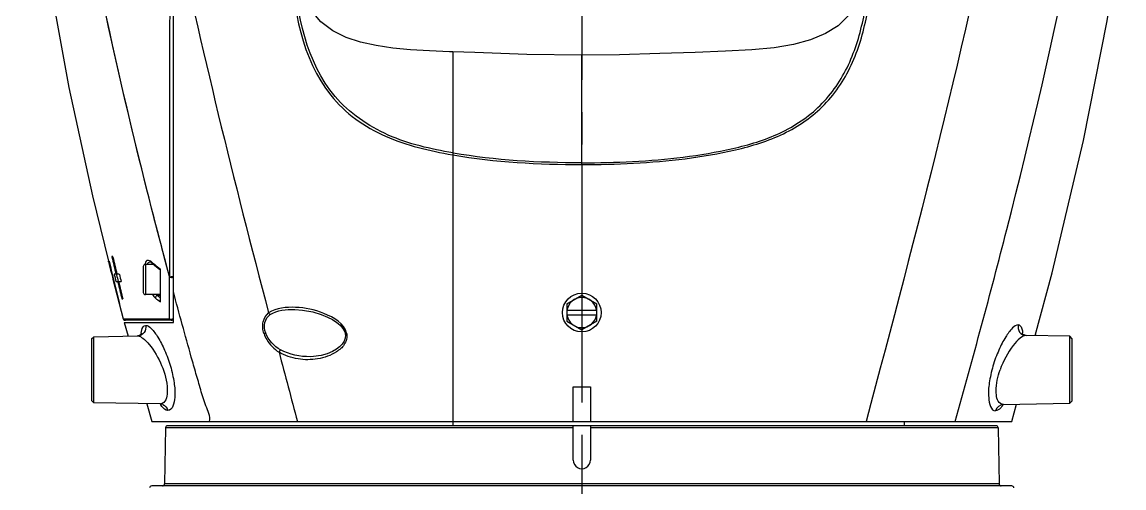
# Model space of a CAD drawing. Header units: millimetres. Extents: x 5828 to 6704, y 123 to 421.
# Drawn here: x 6334.37 to 6347.18, y 235.6 to 241.01 of the extents above; entities that cross this region are included whole.
import ezdxf

# ---------------------------------------------------------------- set-up
doc = ezdxf.new("R2010")
doc.units = ezdxf.units.MM
doc.linetypes.add('CENTER', pattern=[0.6, 0.375, -0.075, 0.075, -0.075])
doc.layers.add('中心线', color=7, linetype='Continuous')
doc.layers.add('外形图', color=7, linetype='Continuous')

msp = doc.modelspace()

# ---------------------------------------------------------------- linework, layer by layer
at = {"layer": '中心线', "linetype": 'CENTER', "ltscale": 5}
msp.add_line((6340.876, 281.2143), (6340.876, 224.7506), dxfattribs=at)
at = {"layer": '外形图', "linetype": 'ByBlock'}
for p, q in [((6336.126, 237.5193), (6336.126, 249.8323)), ((6339.376, 240.6659), (6339.376, 236.3688)), ((6339.376, 240.6656), (6339.376, 236.3193)), ((6340.876, 239.376), (6340.876, 240.6257)), ((6339.3714, 239.4693), (6339.376, 239.4685)), ((6339.379, 239.4899), (6339.376, 239.4905)), ((6340.876, 239.3556), (6340.876, 239.376)), ((6340.876, 239.3556), (6340.876, 237.8593)), ((6335.3709, 238.2317), (6335.3708, 238.2317)), ((6335.3708, 238.2317), (6335.3709, 238.2317)), ((6335.3726, 238.2252), (6335.3709, 238.2317)), ((6335.3755, 238.2339), (6335.3772, 238.2266)), ((6335.3756, 238.2337), (6335.379, 238.2337)), ((6335.4108, 238.2848), (6335.4114, 238.2824)), ((6335.4225, 238.2809), (6335.4216, 238.2848)), ((6335.4231, 238.2786), (6335.4225, 238.2809)), ((6335.867, 238.2191), (6335.8778, 238.2113)), ((6335.4026, 238.1093), (6335.4076, 238.0894)), ((6335.4091, 238.1092), (6335.4027, 238.1093)), ((6335.4076, 238.0894), (6335.4098, 238.0808)), ((6335.4124, 238.0954), (6335.4089, 238.0952)), ((6335.776, 238.1693), (6335.776, 237.8693)), ((6335.898, 238.1943), (6335.801, 238.1943)), ((6335.801, 238.1943), (6335.801, 237.8443)), ((6335.8779, 238.2112), (6335.8778, 238.2113)), ((6335.9502, 238.1516), (6335.976, 238.1311)), ((6335.976, 237.7581), (6335.976, 238.1391)), ((6335.4098, 238.0808), (6335.4169, 238.0523)), ((6335.4239, 238.0237), (6335.5439, 237.5629)), ((6335.4436, 238.0823), (6335.4374, 238.0823)), ((6335.4374, 238.0823), (6335.4391, 238.0752)), ((6335.469, 238.0821), (6335.4582, 238.0823)), ((6335.4582, 237.9956), (6335.4789, 237.9956)), ((6335.4637, 238.0819), (6335.4654, 238.0748)), ((6335.4895, 237.9958), (6335.4788, 237.9956)), ((6335.4789, 237.9956), (6335.4794, 237.9932)), ((6335.4794, 237.9932), (6335.481, 237.9866)), ((6335.4911, 237.989), (6335.4895, 237.9956)), ((6335.4995, 238.0761), (6335.4981, 238.0823)), ((6336.0791, 238.0498), (6336.0788, 237.563)), ((6336.0791, 238.0498), (6336.0802, 238.0544)), ((6335.976, 237.8443), (6335.801, 237.8443)), ((6335.976, 237.8342), (6335.9393, 237.833)), ((6340.701, 237.7354), (6340.876, 237.8364)), ((6340.876, 237.8364), (6341.051, 237.7354)), ((6335.5011, 237.7401), (6335.4988, 237.7401)), ((6340.701, 237.7354), (6340.701, 237.5333)), ((6341.051, 237.5333), (6341.051, 237.7354)), ((6340.701, 237.6643), (6341.051, 237.6643)), ((6341.051, 237.6043), (6340.701, 237.6043)), ((6335.5439, 237.5629), (6336.0788, 237.563)), ((6335.5555, 237.5193), (6335.5989, 237.3601)), ((6335.5556, 237.5193), (6336.126, 237.5193)), ((6336.101, 237.5443), (6335.5685, 237.5443)), ((6340.701, 237.5333), (6340.876, 237.4322)), ((6341.051, 237.5333), (6340.876, 237.4322)), ((6335.176, 237.3282), (6335.2006, 237.3532)), ((6335.176, 237.3282), (6335.176, 236.6105)), ((6335.2006, 237.3532), (6335.7106, 237.3621)), ((6335.2006, 236.5855), (6335.2006, 237.3532)), ((6335.7116, 237.3621), (6335.7106, 237.3621)), ((6338.1193, 237.4093), (6338.1256, 237.3881)), ((6338.1256, 237.3881), (6338.1276, 237.3751)), ((6340.876, 237.4093), (6340.876, 236.7695)), ((6346.042, 237.3682), (6346.043, 237.3682)), ((6346.551, 237.3593), (6346.043, 237.3682)), ((6346.576, 237.3338), (6346.551, 237.3593)), ((6346.551, 236.5794), (6346.551, 237.3593)), ((6346.576, 237.3338), (6346.576, 236.6048)), ((6340.776, 236.7693), (6340.976, 236.7693)), ((6340.776, 236.3693), (6340.776, 236.7693)), ((6340.976, 236.7693), (6340.976, 236.3693)), ((6335.2006, 236.5855), (6335.176, 236.6105)), ((6335.972, 236.572), (6335.2006, 236.5855)), ((6335.8177, 236.5747), (6335.8763, 236.3688)), ((6345.7778, 236.5659), (6346.551, 236.5794)), ((6345.8759, 236.3693), (6345.9302, 236.5685)), ((6346.551, 236.5794), (6346.576, 236.6048)), ((6335.8762, 236.3688), (6339.376, 236.3688)), ((6336.0352, 236.2948), (6336.0238, 235.6439)), ((6340.7761, 236.2948), (6336.0352, 236.2948)), ((6345.6918, 236.3193), (6336.0602, 236.3193)), ((6339.376, 236.3693), (6345.8759, 236.3693)), ((6340.776, 235.9195), (6340.776, 236.3193)), ((6345.7168, 236.2948), (6340.9759, 236.2948)), ((6340.976, 236.3193), (6340.976, 235.9195)), ((6344.626, 236.3693), (6344.626, 236.3193)), ((6345.7168, 236.2948), (6345.7282, 235.6439)), ((6345.8764, 235.6193), (6335.8756, 235.6193)), ((6345.7282, 235.6439), (6336.0238, 235.6439))]:
    msp.add_line(p, q, dxfattribs=at)
for points in [[(6334.3666, 244.3984), (6334.4087, 243.788), (6334.5432, 242.4842), (6334.7076, 241.3627), (6334.9118, 240.253), (6335.1862, 238.9929), (6335.3708, 238.2317)], [(6346.1478, 237.3663), (6346.3467, 238.0955), (6346.7108, 239.6351), (6346.9867, 241.0269), (6347.1807, 242.2689)], [(6344.0809, 241.2413), (6343.9778, 241.0872), (6343.856, 240.97), (6343.7111, 240.8779), (6343.5373, 240.8054), (6343.3385, 240.752), (6343.1134, 240.7146), (6342.8533, 240.6892), (6342.5485, 240.6722), (6342.1937, 240.6597), (6341.7835, 240.6462), (6341.3125, 240.6304), (6340.876, 240.6257)], [(6339.376, 240.6656), (6339.3367, 240.667), (6339.1041, 240.6768), (6338.8834, 240.6903), (6338.6766, 240.7099), (6338.484, 240.7382), (6338.3039, 240.7784), (6338.1368, 240.8341), (6337.982, 240.9109), (6337.8418, 241.0161), (6337.7207, 241.1582)], [(6340.876, 240.6257), (6340.2379, 240.6362), (6339.631, 240.6575), (6339.376, 240.6656)], [(6335.8556, 238.2235), (6335.8567, 238.2234), (6335.867, 238.2191)], [(6335.8779, 238.2112), (6335.908, 238.186), (6335.9502, 238.1516)], [(6337.2517, 237.6123), (6337.2452, 237.6167), (6337.2393, 237.6226), (6337.2343, 237.6298)], [(6337.5371, 237.6703), (6337.6267, 237.6641), (6337.7479, 237.6421), (6337.8444, 237.6134), (6337.9194, 237.5827), (6337.9767, 237.5528), (6338.0255, 237.5205), (6338.0659, 237.4862), (6338.0977, 237.4492), (6338.1193, 237.4093)], [(6335.5439, 237.5629), (6335.5475, 237.555), (6335.5565, 237.5472), (6335.568, 237.5443)], [(6335.5988, 237.3607), (6335.5983, 237.3606), (6335.5902, 237.36)], [(6335.7622, 237.3885), (6335.7631, 237.3914), (6335.7561, 237.3818), (6335.729, 237.3651), (6335.7116, 237.3621)], [(6338.1276, 237.3751), (6338.1259, 237.3379), (6338.1129, 237.3013), (6338.0903, 237.2672), (6338.0599, 237.2361), (6338.023, 237.2082), (6337.9764, 237.1815), (6337.9158, 237.1562), (6337.8433, 237.1359), (6337.7553, 237.1232), (6337.7172, 237.1215)], [(6346.042, 237.3682), (6346.0267, 237.3706), (6346.0021, 237.3836), (6345.9923, 237.3947)], [(6346.1639, 237.366), (6346.1601, 237.3662), (6346.1486, 237.3692)], [(6337.3725, 237.2003), (6337.3652, 237.193), (6337.3591, 237.1836), (6337.3548, 237.173)], [(6335.9719, 236.572), (6335.9872, 236.5693), (6335.9901, 236.5682)], [(6345.7734, 236.575), (6345.7612, 236.5626), (6345.7656, 236.564), (6345.7778, 236.5659)]]:
    msp.add_lwpolyline(points, dxfattribs=at)
msp.add_circle((6340.876, 237.6343), 0.225, dxfattribs=at)
for centre, radius, start, end in [((6369.2729, 246.7081), 34.9456, 194.04873, 194.2699), ((6373.9203, 247.52), 39.6445, 193.54722, 194.28207), ((6382.3016, 249.1633), 48.1361, 193.06438, 193.30894), ((6383.5602, 249.4312), 49.4122, 193.0443, 193.27801), ((6338.0003, 240.7402), 3.2957, 229.76515, 229.9929), ((6338.0399, 240.7874), 3.3574, 229.99384, 230.52663), ((6372.4065, 247.2394), 38.1109, 193.88276, 194.43326), ((6335.801, 238.1693), 0.025, 90, 180), ((6338.1478, 240.9193), 3.5278, 230.53442, 232.00213), ((6350.6122, 241.2817), 15.5335, 191.94715, 192.10678), ((6344.824, 240.4299), 9.7029, 194.1841, 194.35767), ((6353.4838, 242.3722), 18.5493, 193.39456, 193.64748), ((6353.4952, 242.3728), 18.535, 193.40803, 193.65846), ((6382.5793, 249.2296), 48.4217, 193.42599, 193.66143), ((6383.9084, 249.5139), 49.7701, 193.38912, 193.62101), ((6376.1241, 247.6215), 41.731, 193.22277, 193.3363), ((6335.801, 237.8693), 0.025, 180, 270), ((6336.3836, 238.36), 0.689, 229.8799, 231.1575), ((6337.65, 239.9558), 2.7627, 231.16372, 232.7039), ((6340.876, 237.6343), 0.175, 9.87089, 170.12911), ((6340.876, 237.6343), 0.175, 189.87089, 350.12911), ((6336.101, 237.5693), 0.025, 270, 0), ((6336.1963, 237.3631), 0.4441, 177.58255, 177.83385), ((6336.1656, 237.3645), 0.4134, 176.36264, 177.59384), ((6338.5497, 233.3705), 4.2442, 108.54481, 108.81956), ((6337.9882, 237.3593), 0.1568, 11.80793, 12.69877), ((6337.9963, 237.3603), 0.1487, 11.22059, 12.07858), ((6345.5932, 237.3698), 0.4087, 2.45977, 3.95988), ((6639.7629, 317.379), 312.8636, 194.85426, 195.006657), ((6335.973, 236.6277), 0.0557, 268.97756, 277.90216), ((6335.9703, 236.4803), 0.0918, 69.60832, 88.98979), ((6336.327, 236.8058), 0.4248, 213.64888, 213.85089), ((6336.3006, 236.7879), 0.393, 213.83288, 215.43974), ((6345.4568, 236.7783), 0.3854, 323.54791, 326.25617), ((6345.4088, 236.8109), 0.4435, 326.20935, 326.85209), ((6336.0602, 236.2943), 0.025, 90, 179), ((6345.6918, 236.2943), 0.025, 1, 90), ((6340.876, 235.9193), 0.1, 179.91679, 0.083), ((6335.8755, 235.5943), 0.025, 90, 178.2299), ((6335.9988, 235.6443), 0.025, 270, 359), ((6345.7532, 235.6443), 0.025, 181, 270), ((6345.8765, 235.5943), 0.025, 1.7701, 90)]:
    msp.add_arc(centre, radius, start, end, dxfattribs=at)
for points, knots in [([(6346.4762, 249.8185), (6346.4772, 247.5411), (6345.9345, 242.9806), (6344.7684, 238.5734), (6344.1831, 236.3693)], [0, 0, 0, 0, 0.4996651, 1, 1, 1, 1]), ([(6334.638, 245.3836), (6334.7027, 244.7696), (6335.0325, 242.2974), (6335.594, 239.8616), (6336.0791, 238.0498)], [0, 0, 0, 0, 0.247642, 1, 1, 1, 1]), ([(6336.0802, 238.0544), (6335.9191, 238.6592), (6335.3051, 241.0737), (6334.839, 243.5313), (6334.6429, 245.3869)], [0, 0, 0, 0, 0.2511764, 1, 1, 1, 1]), ([(6345.2179, 236.3693), (6345.4263, 237.111), (6346.2297, 240.0757), (6346.8701, 243.097), (6347.1126, 245.3869)], [0, 0, 0, 0, 0.2506808, 1, 1, 1, 1]), ([(6336.0849, 242.4236), (6336.0861, 242.0482), (6336.0816, 240.5917), (6336.0794, 239.1354), (6336.0802, 238.0544)], [0, 0, 0, 0, 0.2578034, 1, 1, 1, 1]), ([(6337.4843, 241.7081), (6337.5188, 241.1708), (6337.6457, 240.4371), (6338.2361, 239.8704), (6338.709, 239.6081), (6339.1065, 239.5147), (6339.3714, 239.4693)], [0, 0, 0, 0, 0.5008474, 0.6256466, 0.7499611, 1, 1, 1, 1]), ([(6340.876, 239.3556), (6341.277, 239.3556), (6341.8781, 239.3824), (6342.6632, 239.5135), (6343.2311, 239.6859), (6343.7284, 240.0262), (6344.0542, 240.5373), (6344.212, 241.1183), (6344.2561, 241.5169), (6344.2685, 241.717)], [0, 0, 0, 0, 0.2525641, 0.3774315, 0.5008903, 0.6237436, 0.7479692, 0.8737424, 1, 1, 1, 1]), ([(6339.376, 239.4905), (6339.1204, 239.5356), (6338.6138, 239.6484), (6337.7269, 240.2631), (6337.5622, 241.1079), (6337.5216, 241.6241)], [0, 0, 0, 0, 0.2514594, 0.4983701, 1, 1, 1, 1]), ([(6340.876, 239.376), (6341.2701, 239.376), (6341.8604, 239.4022), (6342.631, 239.5297), (6343.1868, 239.6945), (6343.6759, 240.017), (6344.0054, 240.5058), (6344.1702, 241.0699), (6344.2184, 241.4591), (6344.2328, 241.655)], [0, 0, 0, 0, 0.2537701, 0.3791269, 0.5026271, 0.6247098, 0.7480116, 0.8735185, 1, 1, 1, 1]), ([(6335.3772, 238.2266), (6335.3802, 238.2136), (6335.3889, 238.1745), (6335.3973, 238.1354), (6335.4026, 238.1093)], [0, 0, 0, 0, 0.3355338, 1, 1, 1, 1]), ([(6335.4216, 238.2848), (6335.4198, 238.2848), (6335.4163, 238.2848), (6335.4128, 238.2848), (6335.4111, 238.2848)], [0, 0, 0, 0, 0.5260491, 1, 1, 1, 1]), ([(6335.8598, 238.2329), (6335.848, 238.2405), (6335.8084, 238.2496), (6335.7966, 238.2102), (6335.7934, 238.1932)], [0, 0, 0, 0, 0.4473186, 1, 1, 1, 1]), ([(6335.8715, 238.2242), (6335.8696, 238.2258), (6335.8658, 238.2289), (6335.8618, 238.2316), (6335.8598, 238.2329)], [0, 0, 0, 0, 0.5156459, 1, 1, 1, 1]), ([(6335.8778, 238.2113), (6335.8759, 238.2129), (6335.873, 238.217), (6335.8717, 238.2218), (6335.8715, 238.2242)], [0, 0, 0, 0, 0.5027941, 1, 1, 1, 1]), ([(6335.8201, 238.1955), (6335.8205, 238.1966), (6335.8213, 238.1986), (6335.8223, 238.2006), (6335.8228, 238.2016)], [0, 0, 0, 0, 0.5096269, 1, 1, 1, 1]), ([(6335.4583, 238.0823), (6335.4557, 238.0823), (6335.4508, 238.0823), (6335.446, 238.0823), (6335.4436, 238.0823)], [0, 0, 0, 0, 0.5215841, 1, 1, 1, 1]), ([(6335.498, 238.0823), (6335.493, 238.0823), (6335.4833, 238.0823), (6335.4736, 238.0823), (6335.469, 238.0823)], [0, 0, 0, 0, 0.5243483, 1, 1, 1, 1]), ([(6335.4895, 237.9956), (6335.4941, 237.9956), (6335.5038, 237.9956), (6335.5135, 237.9956), (6335.5186, 237.9956)], [0, 0, 0, 0, 0.4751597, 1, 1, 1, 1]), ([(6336.0791, 238.0498), (6336.0855, 238.0435), (6336.0966, 238.0442), (6336.1189, 238.0413), (6336.1146, 238.0495), (6336.1126, 238.051)], [0, 0, 0, 0, 0.5988263, 0.8356644, 1, 1, 1, 1]), ([(6335.9393, 237.833), (6335.9374, 237.8344), (6335.9334, 237.8374), (6335.9297, 237.8407), (6335.9278, 237.8424)], [0, 0, 0, 0, 0.486983, 1, 1, 1, 1]), ([(6336.5474, 236.3689), (6336.5599, 236.4295), (6336.4953, 236.5545), (6336.4453, 236.7368), (6336.3883, 236.9272), (6336.3173, 237.1803), (6336.2291, 237.4976), (6336.1602, 237.7517), (6336.126, 237.8788)], [0, 0, 0, 0, 0.1184409, 0.2443276, 0.3702996, 0.4962137, 0.748058, 1, 1, 1, 1]), ([(6335.5276, 237.7932), (6335.5293, 237.7932), (6335.5329, 237.7931), (6335.5365, 237.7931), (6335.5384, 237.7932)], [0, 0, 0, 0, 0.4712499, 1, 1, 1, 1]), ([(6335.976, 237.804), (6335.9719, 237.8072), (6335.9637, 237.8136), (6335.9555, 237.8201), (6335.9515, 237.8233)], [0, 0, 0, 0, 0.5018084, 1, 1, 1, 1]), ([(6337.1806, 237.3878), (6337.1656, 237.4323), (6337.1548, 237.5242), (6337.2037, 237.6044), (6337.2343, 237.6298)], [0, 0, 0, 0, 0.5414996, 1, 1, 1, 1]), ([(6337.1998, 237.3943), (6337.1851, 237.434), (6337.174, 237.519), (6337.2229, 237.5897), (6337.2517, 237.6123)], [0, 0, 0, 0, 0.5356083, 1, 1, 1, 1]), ([(6338.1411, 237.3938), (6338.1154, 237.5078), (6337.8756, 237.6461), (6337.66, 237.6903), (6337.5478, 237.6951)], [0, 0, 0, 0, 0.509985, 1, 1, 1, 1]), ([(6335.8023, 237.4859), (6335.8089, 237.4581), (6335.7979, 237.394), (6335.7396, 237.3629), (6335.7116, 237.3621)], [0, 0, 0, 0, 0.5043185, 1, 1, 1, 1]), ([(6335.753, 237.3907), (6335.7539, 237.4045), (6335.7561, 237.4387), (6335.779, 237.4856), (6335.8023, 237.4859)], [0, 0, 0, 0, 0.3713298, 1, 1, 1, 1]), ([(6335.8023, 237.4859), (6335.8271, 237.4863), (6335.8857, 237.4371), (6335.9552, 237.3387), (6336.0318, 237.1893), (6336.0967, 237.0144), (6336.1374, 236.823), (6336.1518, 236.6661), (6336.1197, 236.4964), (6336.0628, 236.4973)], [0, 0, 0, 0, 0.0671317, 0.1828688, 0.3371784, 0.5141076, 0.6926917, 0.8459876, 1, 1, 1, 1]), ([(6336.101, 237.5443), (6336.096, 237.5443), (6336.0856, 237.5483), (6336.0801, 237.5579), (6336.0788, 237.563)], [0, 0, 0, 0, 0.4861156, 1, 1, 1, 1]), ([(6336.0788, 237.563), (6336.081, 237.5608), (6336.0881, 237.5568), (6336.0961, 237.5557), (6336.1009, 237.5556)], [0, 0, 0, 0, 0.3891812, 1, 1, 1, 1]), ([(6336.1009, 237.5556), (6336.1019, 237.5556), (6336.1039, 237.5557), (6336.106, 237.5559), (6336.107, 237.556)], [0, 0, 0, 0, 0.4998199, 1, 1, 1, 1]), ([(6336.126, 237.5693), (6336.126, 237.5665), (6336.1206, 237.5588), (6336.1122, 237.5567), (6336.107, 237.556)], [0, 0, 0, 0, 0.3496548, 1, 1, 1, 1]), ([(6345.9513, 237.492), (6345.9261, 237.4925), (6345.8668, 237.4424), (6345.7964, 237.343), (6345.7187, 237.1917), (6345.6529, 237.0147), (6345.6117, 236.821), (6345.5972, 236.6619), (6345.6299, 236.4905), (6345.6876, 236.4911)], [0, 0, 0, 0, 0.0671332, 0.1828994, 0.3372093, 0.5141112, 0.6926925, 0.8459515, 1, 1, 1, 1]), ([(6345.9513, 237.492), (6345.9447, 237.4642), (6345.9556, 237.4001), (6346.0139, 237.3689), (6346.042, 237.3682)], [0, 0, 0, 0, 0.5035743, 1, 1, 1, 1]), ([(6345.9512, 237.492), (6345.9579, 237.4918), (6345.9958, 237.4777), (6345.9988, 237.4289), (6346.0009, 237.398)], [0, 0, 0, 0, 0.1769129, 1, 1, 1, 1]), ([(6335.7106, 237.3621), (6335.7327, 237.3625), (6335.7857, 237.3312), (6335.888, 237.223), (6336.002, 237.0162), (6336.0697, 236.7938), (6336.0468, 236.6018), (6335.9969, 236.5775)], [0, 0, 0, 0, 0.0728304, 0.1857817, 0.4963426, 0.817587, 1, 1, 1, 1]), ([(6337.1805, 237.3878), (6337.1883, 237.3643), (6337.2282, 237.2793), (6337.2976, 237.2106), (6337.3549, 237.1729)], [0, 0, 0, 0, 0.2652825, 1, 1, 1, 1]), ([(6338.1422, 237.3892), (6338.1506, 237.3467), (6338.1241, 237.2553), (6337.9968, 237.1498), (6337.8077, 237.0839), (6337.5722, 237.0824), (6337.4225, 237.134), (6337.3548, 237.173)], [0, 0, 0, 0, 0.1370301, 0.2667674, 0.5126983, 0.7531517, 1, 1, 1, 1]), ([(6338.1417, 237.3914), (6338.138, 237.3907), (6338.1327, 237.3897), (6338.1274, 237.3883), (6338.1258, 237.3882)], [0, 0, 0, 0, 0.6994393, 1, 1, 1, 1]), ([(6346.043, 237.3682), (6346.018, 237.3686), (6345.9586, 237.3302), (6345.8468, 237.2043), (6345.7761, 237.0702), (6345.7405, 236.9693)], [0, 0, 0, 0, 0.1456931, 0.3761258, 1, 1, 1, 1]), ([(6345.744, 236.577), (6345.7032, 236.6066), (6345.6815, 236.7642), (6345.7123, 236.8896), (6345.7405, 236.9693)], [0, 0, 0, 0, 0.3735962, 1, 1, 1, 1]), ([(6336.0628, 236.4973), (6336.0561, 236.4974), (6336.0211, 236.5065), (6335.9971, 236.5368), (6335.9805, 236.5601)], [0, 0, 0, 0, 0.1886266, 1, 1, 1, 1]), ([(6335.9969, 236.5775), (6335.9943, 236.5762), (6335.989, 236.5742), (6335.9834, 236.5729), (6335.9806, 236.5725)], [0, 0, 0, 0, 0.5028193, 1, 1, 1, 1]), ([(6345.7669, 236.5493), (6345.7604, 236.5407), (6345.74, 236.5154), (6345.71, 236.4916), (6345.6875, 236.4912)], [0, 0, 0, 0, 0.3235914, 1, 1, 1, 1]), ([(6345.7784, 236.5659), (6345.7723, 236.5658), (6345.76, 236.5675), (6345.749, 236.5733), (6345.744, 236.577)], [0, 0, 0, 0, 0.4929689, 1, 1, 1, 1])]:
    msp.add_open_spline(points, degree=3, knots=knots, dxfattribs=at)
for points in [[(6336.126, 242.2636), (6336.4466, 240.7081), (6336.8308, 239.1658), (6337.2341, 237.6297)], [(6339.376, 239.4685), (6339.8701, 239.3832), (6340.3746, 239.355), (6340.876, 239.3556)], [(6340.876, 239.376), (6340.3756, 239.376), (6339.8719, 239.4031), (6339.379, 239.4899)], [(6335.8228, 238.2016), (6335.8286, 238.2133), (6335.8422, 238.224), (6335.8553, 238.2235)], [(6336.0802, 238.0544), (6336.0902, 238.0477), (6336.1247, 238.0573), (6336.1159, 238.0492)], [(6335.8826, 237.8431), (6335.8926, 237.8287), (6335.904, 237.8149), (6335.9175, 237.8038)], [(6335.9393, 237.833), (6335.9274, 237.8306), (6335.9163, 237.8159), (6335.9175, 237.8038)], [(6337.5478, 237.6951), (6337.4411, 237.6997), (6337.3238, 237.6877), (6337.2341, 237.6297)], [(6337.2517, 237.6123), (6337.3349, 237.662), (6337.4396, 237.672), (6337.5365, 237.6703)], [(6337.3725, 237.2003), (6337.2983, 237.2449), (6337.23, 237.3132), (6337.1998, 237.3943)], [(6337.7171, 237.1215), (6337.5993, 237.1194), (6337.4766, 237.1451), (6337.3725, 237.2003)], [(6336.0023, 236.5663), (6336.031, 236.5556), (6336.0554, 236.527), (6336.0628, 236.4973)], [(6345.7778, 236.5659), (6345.7388, 236.5649), (6345.697, 236.529), (6345.6876, 236.4911)]]:
    msp.add_open_spline(points, degree=3, dxfattribs=at)

doc.saveas('drawing.dxf')
